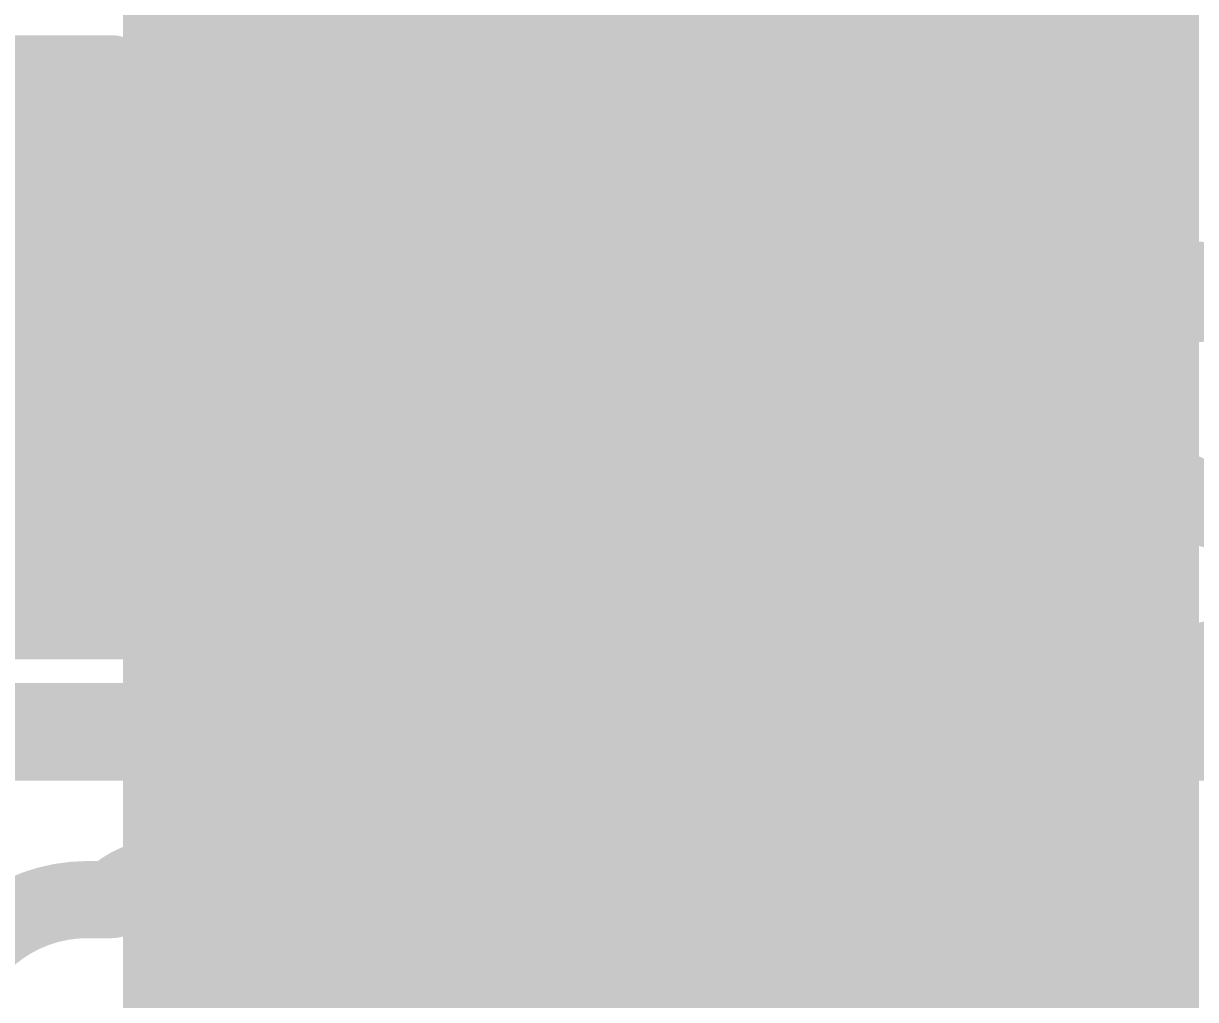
# Model space of a CAD drawing. Header units: inches. Extents: x -0.1 to 94.8, y -0.8 to 67.1.
# Drawn here: x 29.574 to 31.974, y 45.359 to 47.359 of the extents above; entities that cross this region are included whole.
import ezdxf

# ---------------------------------------------------------------- set-up
doc = ezdxf.new("R2010")
doc.units = ezdxf.units.IN
for name, color, linetype in [('Board Layer Stack Bottom Solder', 6, 'Continuous'), ('Bottom Assembly', 56, 'Continuous'), ('Bottom Layer', 5, 'Continuous'), ('Bottom Paste', 16, 'Continuous'), ('Layer 2', 16, 'Continuous'), ('Mechanical 13', 56, 'Continuous'), ('Mechanical 15', 56, 'Continuous'), ('Top Layer', 1, 'Continuous'), ('Top Overlay', 2, 'Continuous'), ('Top Paste', 8, 'Continuous'), ('Top Solder', 216, 'Continuous')]:
    doc.layers.add(name, color=color, linetype=linetype)
doc.styles.add('Arial', font='', dxfattribs={"height": 0.2})
doc.styles.get('Arial').set_extended_font_data('Arial')

# ---------------------------------------------------------------- blocks, each defined once
blk = doc.blocks.new('1210C_30')
at = {"layer": 'Top Layer'}
blk.add_hatch(color=1, dxfattribs=at).paths.add_polyline_path([(-2.10207606, 1.35309991), (-1.14792506, 1.35309991), (-1.14792506, -1.35309991), (-2.10207606, -1.35309991)])
at = {"layer": 'Top Paste'}
blk.add_hatch(color=8, dxfattribs=at).paths.add_polyline_path([(-2.10207606, 1.35309991), (-1.14792506, 1.35309991), (-1.14792506, -1.35309991), (-2.10207606, -1.35309991)])
at = {"layer": 'Top Solder'}
blk.add_hatch(color=216, dxfattribs=at).paths.add_polyline_path([(-2.20367606, 1.45469991), (-1.04632506, 1.45469991), (-1.04632506, -1.45469991), (-2.20367606, -1.45469991)])
at = {"layer": 'Bottom Assembly'}
blk.add_lwpolyline([(-2.35207556, 1.60309814, 0.1999996, 0.1999996, 0), (-2.35207556, -1.60310322, 0.1999996, 0.1999996, 0)], format="xyseb", dxfattribs=at)
at = {"layer": 'Mechanical 13'}
for points in [[(-1.59999934, 1.25000004, 0.1999996, 0.1999996, 0), (-1.59999934, -1.25000004, 0.1999996, 0.1999996, 0)], [(-1.59999934, -1.25000004, 0.1999996, 0.1999996, 0), (1.59999934, -1.25000004, 0.1999996, 0.1999996, 0)]]:
    blk.add_lwpolyline(points, format="xyseb", dxfattribs=at)
blk.add_lwpolyline([(-1.64999924, -1.25000004, 0.0999998, 0.0999998, 1), (-1.54999944, -1.25000004, 0.0999998, 0.0999998, 1)], format="xyseb", close=True, dxfattribs=at)
blk.add_lwpolyline([(-1.64999924, -1.25000004, 0.0999998, 0.0999998, 1), (-1.54999944, -1.25000004, 0.0999998, 0.0999998, 1)], format="xyseb", close=True, dxfattribs=at)
at = {"layer": 'Mechanical 15'}
blk.add_lwpolyline([(-2.35207556, 1.60309814, 0.1999996, 0.1999996, 0), (-2.35207556, -1.60310068, 0.1999996, 0.1999996, 0)], format="xyseb", dxfattribs=at)
blk = doc.blocks.new('LQFP128_14_14_____________B_103')
at = {"layer": 'Board Layer Stack Bottom Solder'}
for points in [[(-9.101599779999999, -3.57340027), (-6.8983987, -3.57340027), (-6.8983987, -4.02659977), (-9.101599779999999, -4.02659977)], [(-9.101599779999999, -3.973399469999999), (-6.8983987, -3.973399469999999), (-6.8983987, -4.42659897), (-9.101599779999999, -4.42659897)], [(-9.101599779999999, -4.37340121), (-6.8983987, -4.37340121), (-6.8983987, -4.826600709999999), (-9.101599779999999, -4.826600709999999)], [(-9.101599779999999, -4.77340041), (-6.8983987, -4.77340041), (-6.8983987, -5.22659991), (-9.101599779999999, -5.22659991)], [(-9.101599779999999, -5.17339961), (-6.8983987, -5.17339961), (-6.8983987, -5.62659911), (-9.101599779999999, -5.62659911)], [(-9.101599779999999, -5.573401349999999), (-6.8983987, -5.573401349999999), (-6.8983987, -6.026600849999999), (-9.101599779999999, -6.026600849999999)]]:
    blk.add_hatch(color=6, dxfattribs=at).paths.add_polyline_path(points)
at = {"layer": 'Bottom Layer'}
for points in [[(-8.99999978, -3.67500027), (-6.9999987, -3.67500027), (-6.9999987, -3.92499977), (-8.99999978, -3.92499977)], [(-8.99999978, -4.07499947), (-6.9999987, -4.07499947), (-6.9999987, -4.324998969999999), (-8.99999978, -4.324998969999999)], [(-8.99999978, -4.47500121), (-6.9999987, -4.47500121), (-6.9999987, -4.72500071), (-8.99999978, -4.72500071)], [(-8.99999978, -4.875000409999999), (-6.9999987, -4.875000409999999), (-6.9999987, -5.12499991), (-8.99999978, -5.12499991)], [(-8.99999978, -5.27499961), (-6.9999987, -5.27499961), (-6.9999987, -5.52499911), (-8.99999978, -5.52499911)]]:
    blk.add_hatch(color=5, dxfattribs=at).paths.add_polyline_path(points)
at = {"layer": 'Bottom Paste'}
for points in [[(-8.99999978, -3.67500027), (-6.9999987, -3.67500027), (-6.9999987, -3.92499977), (-8.99999978, -3.92499977)], [(-8.99999978, -4.07499947), (-6.9999987, -4.07499947), (-6.9999987, -4.324998969999999), (-8.99999978, -4.324998969999999)], [(-8.99999978, -4.47500121), (-6.9999987, -4.47500121), (-6.9999987, -4.72500071), (-8.99999978, -4.72500071)], [(-8.99999978, -4.875000409999999), (-6.9999987, -4.875000409999999), (-6.9999987, -5.12499991), (-8.99999978, -5.12499991)], [(-8.99999978, -5.27499961), (-6.9999987, -5.27499961), (-6.9999987, -5.52499911), (-8.99999978, -5.52499911)]]:
    blk.add_hatch(color=16, dxfattribs=at).paths.add_polyline_path(points)
at = {"layer": 'Mechanical 13'}
blk.add_lwpolyline([(-7.00000124, -7.00000124, 0.11999976, 0.11999976, 0), (-7.00000124, 7.00000124, 0.11999976, 0.11999976, 0)], format="xyseb", dxfattribs=at)

msp = doc.modelspace()

# ---------------------------------------------------------------- hatches: boundary and pattern name
at = {"layer": 'Bottom Layer'}
msp.add_hatch(color=5, dxfattribs=at).paths.add_polyline_path([(32.07695388, 46.70999801999999), (32.03895293999999, 46.70977958), (31.9089532, 46.70209608), (31.89495526, 46.69924366), (31.88495528, 46.69595182), (31.87895326, 46.69222056), (31.87695428, 46.68804988), (31.87695428, 46.93195084), (31.87895326, 46.92778016), (31.88495528, 46.9240489), (31.89495526, 46.92075452), (31.9089532, 46.91789956), (31.92695418, 46.91548656), (31.9749551, 46.91197373999999), (32.07695388, 46.90999762)])

# ---------------------------------------------------------------- linework, layer by layer
for points in [[(29.2463855, 47.25599895999999, 0.1580007, 0.1580007, 0), (29.75500272, 47.25599895999999, 0.1580007, 0.1580007, 0)], [(29.86605406, 47.20999955999999, 0.1580007, 0.1580007, -0.198912367379658), (29.75500272, 47.25599895999999, 0.1580007, 0.1580007, 0)], [(29.86605406, 47.20999955999999, 0.1580007, 0.1580007, 0), (30.88000174, 47.20999955999999, 0.1580007, 0.1580007, 0)], [(30.88000174, 46.81000036, 0.1999996, 0.1999996, 0), (30.88000428, 46.80999782, 0.1999996, 0.1999996, 0)], [(30.88000428, 46.80999782, 0.1999996, 0.1999996, 0), (32.10175952, 46.80999782, 0.1999996, 0.1999996, 0)], [(30.88000174, 46.40999862, 0.1580007, 0.1580007, 0), (31.89394942, 46.40999862, 0.1580007, 0.1580007, 0)], [(31.89394942, 46.40999862, 0.1580007, 0.1580007, -0.198912367379658), (32.00500075999999, 46.36399922, 0.1580007, 0.1580007, 0)], [(32.00500075999999, 46.36399922, 0.1580007, 0.1580007, 0), (32.0550032, 46.36399922, 0.1580007, 0.1580007, 0)], [(32.00500075999999, 46.05599882, 0.1580007, 0.1580007, -0.198912367379658), (31.89394942, 46.00999942, 0.1580007, 0.1580007, 0)], [(32.00500075999999, 46.05599882, 0.1580007, 0.1580007, 0), (32.0550032, 46.05599882, 0.1580007, 0.1580007, 0)], [(30.88000174, 46.00999942, 0.1580007, 0.1580007, 0), (31.89394942, 46.00999942, 0.1580007, 0.1580007, 0)], [(29.75500272, 45.56400082, 0.1580007, 0.1580007, -0.198912367379658), (29.86605406, 45.61000022, 0.1580007, 0.1580007, 0)], [(29.86605406, 45.61000022, 0.1580007, 0.1580007, 0), (30.88000174, 45.61000022, 0.1580007, 0.1580007, 0)], [(29.48721306, 45.47379017999999, 0.1580007, 0.1580007, -0.198912367379658), (29.70500028, 45.56400082, 0.1580007, 0.1580007, 0)], [(29.70500028, 45.56400082, 0.1580007, 0.1580007, 0), (29.75500272, 45.56400082, 0.1580007, 0.1580007, 0)]]:
    msp.add_lwpolyline(points, format="xyseb", dxfattribs=at)
for points in [[(29.71550318, 47.25599895999999, 0.07899908, 0.07899908, 1), (29.79450226, 47.25599895999999, 0.07899908, 0.07899908, 1)], [(29.71550318, 47.25599895999999, 0.07899908, 0.07899908, 1), (29.79450226, 47.25599895999999, 0.07899908, 0.07899908, 1)], [(29.82655451999999, 47.20999955999999, 0.07899908, 0.07899908, 1), (29.9055536, 47.20999955999999, 0.07899908, 0.07899908, 1)], [(29.82655451999999, 47.20999955999999, 0.07899908, 0.07899908, 1), (29.9055536, 47.20999955999999, 0.07899908, 0.07899908, 1)], [(30.8405022, 47.20999955999999, 0.07899908, 0.07899908, 1), (30.91950128, 47.20999955999999, 0.07899908, 0.07899908, 1)], [(30.83000184, 46.81000036, 0.0999998, 0.0999998, 1), (30.93000164, 46.81000036, 0.0999998, 0.0999998, 1)], [(30.83000437999999, 46.80999782, 0.0999998, 0.0999998, 1), (30.93000418, 46.80999782, 0.0999998, 0.0999998, 1)], [(30.83000437999999, 46.80999782, 0.0999998, 0.0999998, 1), (30.93000418, 46.80999782, 0.0999998, 0.0999998, 1)], [(30.8405022, 46.40999862, 0.07899908, 0.07899908, 1), (30.91950128, 46.40999862, 0.07899908, 0.07899908, 1)], [(31.85444988, 46.40999862, 0.07899908, 0.07899908, 1), (31.93344896, 46.40999862, 0.07899908, 0.07899908, 1)], [(31.85444988, 46.40999862, 0.07899908, 0.07899908, 1), (31.93344896, 46.40999862, 0.07899908, 0.07899908, 1)], [(31.96550122, 46.36399922, 0.07899908, 0.07899908, 1), (32.0445003, 46.36399922, 0.07899908, 0.07899908, 1)], [(31.96550122, 46.36399922, 0.07899908, 0.07899908, 1), (32.0445003, 46.36399922, 0.07899908, 0.07899908, 1)], [(31.96550122, 46.05599882, 0.07899908, 0.07899908, 1), (32.0445003, 46.05599882, 0.07899908, 0.07899908, 1)], [(31.96550122, 46.05599882, 0.07899908, 0.07899908, 1), (32.0445003, 46.05599882, 0.07899908, 0.07899908, 1)], [(30.8405022, 46.00999942, 0.07899908, 0.07899908, 1), (30.91950128, 46.00999942, 0.07899908, 0.07899908, 1)], [(31.85444988, 46.00999942, 0.07899908, 0.07899908, 1), (31.93344896, 46.00999942, 0.07899908, 0.07899908, 1)], [(31.85444988, 46.00999942, 0.07899908, 0.07899908, 1), (31.93344896, 46.00999942, 0.07899908, 0.07899908, 1)], [(29.82655451999999, 45.61000022, 0.07899908, 0.07899908, 1), (29.9055536, 45.61000022, 0.07899908, 0.07899908, 1)], [(29.82655451999999, 45.61000022, 0.07899908, 0.07899908, 1), (29.9055536, 45.61000022, 0.07899908, 0.07899908, 1)], [(30.8405022, 45.61000022, 0.07899908, 0.07899908, 1), (30.91950128, 45.61000022, 0.07899908, 0.07899908, 1)], [(29.66550074, 45.56400082, 0.07899908, 0.07899908, 1), (29.74449982, 45.56400082, 0.07899908, 0.07899908, 1)], [(29.66550074, 45.56400082, 0.07899908, 0.07899908, 1), (29.74449982, 45.56400082, 0.07899908, 0.07899908, 1)], [(29.71550318, 45.56400082, 0.07899908, 0.07899908, 1), (29.79450226, 45.56400082, 0.07899908, 0.07899908, 1)], [(29.71550318, 45.56400082, 0.07899908, 0.07899908, 1), (29.79450226, 45.56400082, 0.07899908, 0.07899908, 1)]]:
    msp.add_lwpolyline(points, format="xyseb", close=True, dxfattribs=at)
at = {"layer": 'Layer 2'}
for points in [[(30.07999826, 46.5049997, 0.2499995, 0.2499995, 0), (32.3499988, 48.77500024, 0.2499995, 0.2499995, 0)], [(30.07999826, 44.31000028, 0.2499995, 0.2499995, 0), (30.07999826, 46.5049997, 0.2499995, 0.2499995, 0)]]:
    msp.add_lwpolyline(points, format="xyseb", dxfattribs=at)
msp.add_lwpolyline([(30.01749902, 46.5049997, 0.12499848, 0.12499848, 1), (30.1424975, 46.5049997, 0.12499848, 0.12499848, 1)], format="xyseb", close=True, dxfattribs=at)
msp.add_lwpolyline([(30.01749902, 46.5049997, 0.12499848, 0.12499848, 1), (30.1424975, 46.5049997, 0.12499848, 0.12499848, 1)], format="xyseb", close=True, dxfattribs=at)

# ---------------------------------------------------------------- block references
msp.add_blockref('LQFP128_14_14_____________B_103', (38.88000098, 51.00999958000001))
at = {"rotation": 90}
msp.add_blockref('1210C_30', (30.48, 48.26), dxfattribs=at)

# ---------------------------------------------------------------- texts
at = {"layer": 'Top Overlay', "style": 'Arial'}
msp.add_text('C10', height=0.8000009399999999, dxfattribs=at).set_placement((31.20032114, 45.02512966))

doc.saveas('drawing.dxf')
